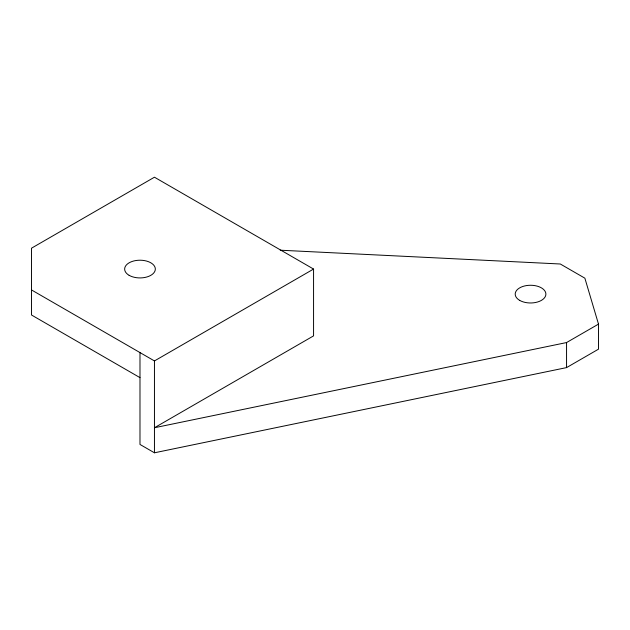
<?xml version="1.0" encoding="UTF-8"?>
<svg xmlns="http://www.w3.org/2000/svg" width="630" height="630" viewBox="0 0 630 630"><rect width="100%" height="100%" fill="white"/><g stroke="black" fill="none" stroke-linecap="round" stroke-linejoin="round"><path stroke-width="0.94" d="M31.5 289.942L154.452 360.935L313.567 269.065L313.567 335.877L154.452 427.746L566.559 342.555L598.5 324.111L584.868 278.176L560.306 264.002L280.24 250.205M139.986 352.579L139.986 444.449L154.452 452.797L566.559 367.605L598.5 349.162L598.5 324.111M313.567 269.065L154.452 177.203L31.5 248.189L31.5 315L139.986 377.638M566.559 342.555L566.559 367.605M154.452 360.935L154.452 452.797M129.142 275.334A15.341 8.859 0 0 0 154.807 271.357A15.341 8.859 0 0 0 136.017 260.513A15.341 8.859 0 0 0 129.142 275.334M519.695 300.384A15.341 8.859 0 0 0 545.367 296.415A15.341 8.859 0 0 0 526.578 285.563A15.341 8.859 0 0 0 519.695 300.384"/></g></svg>
